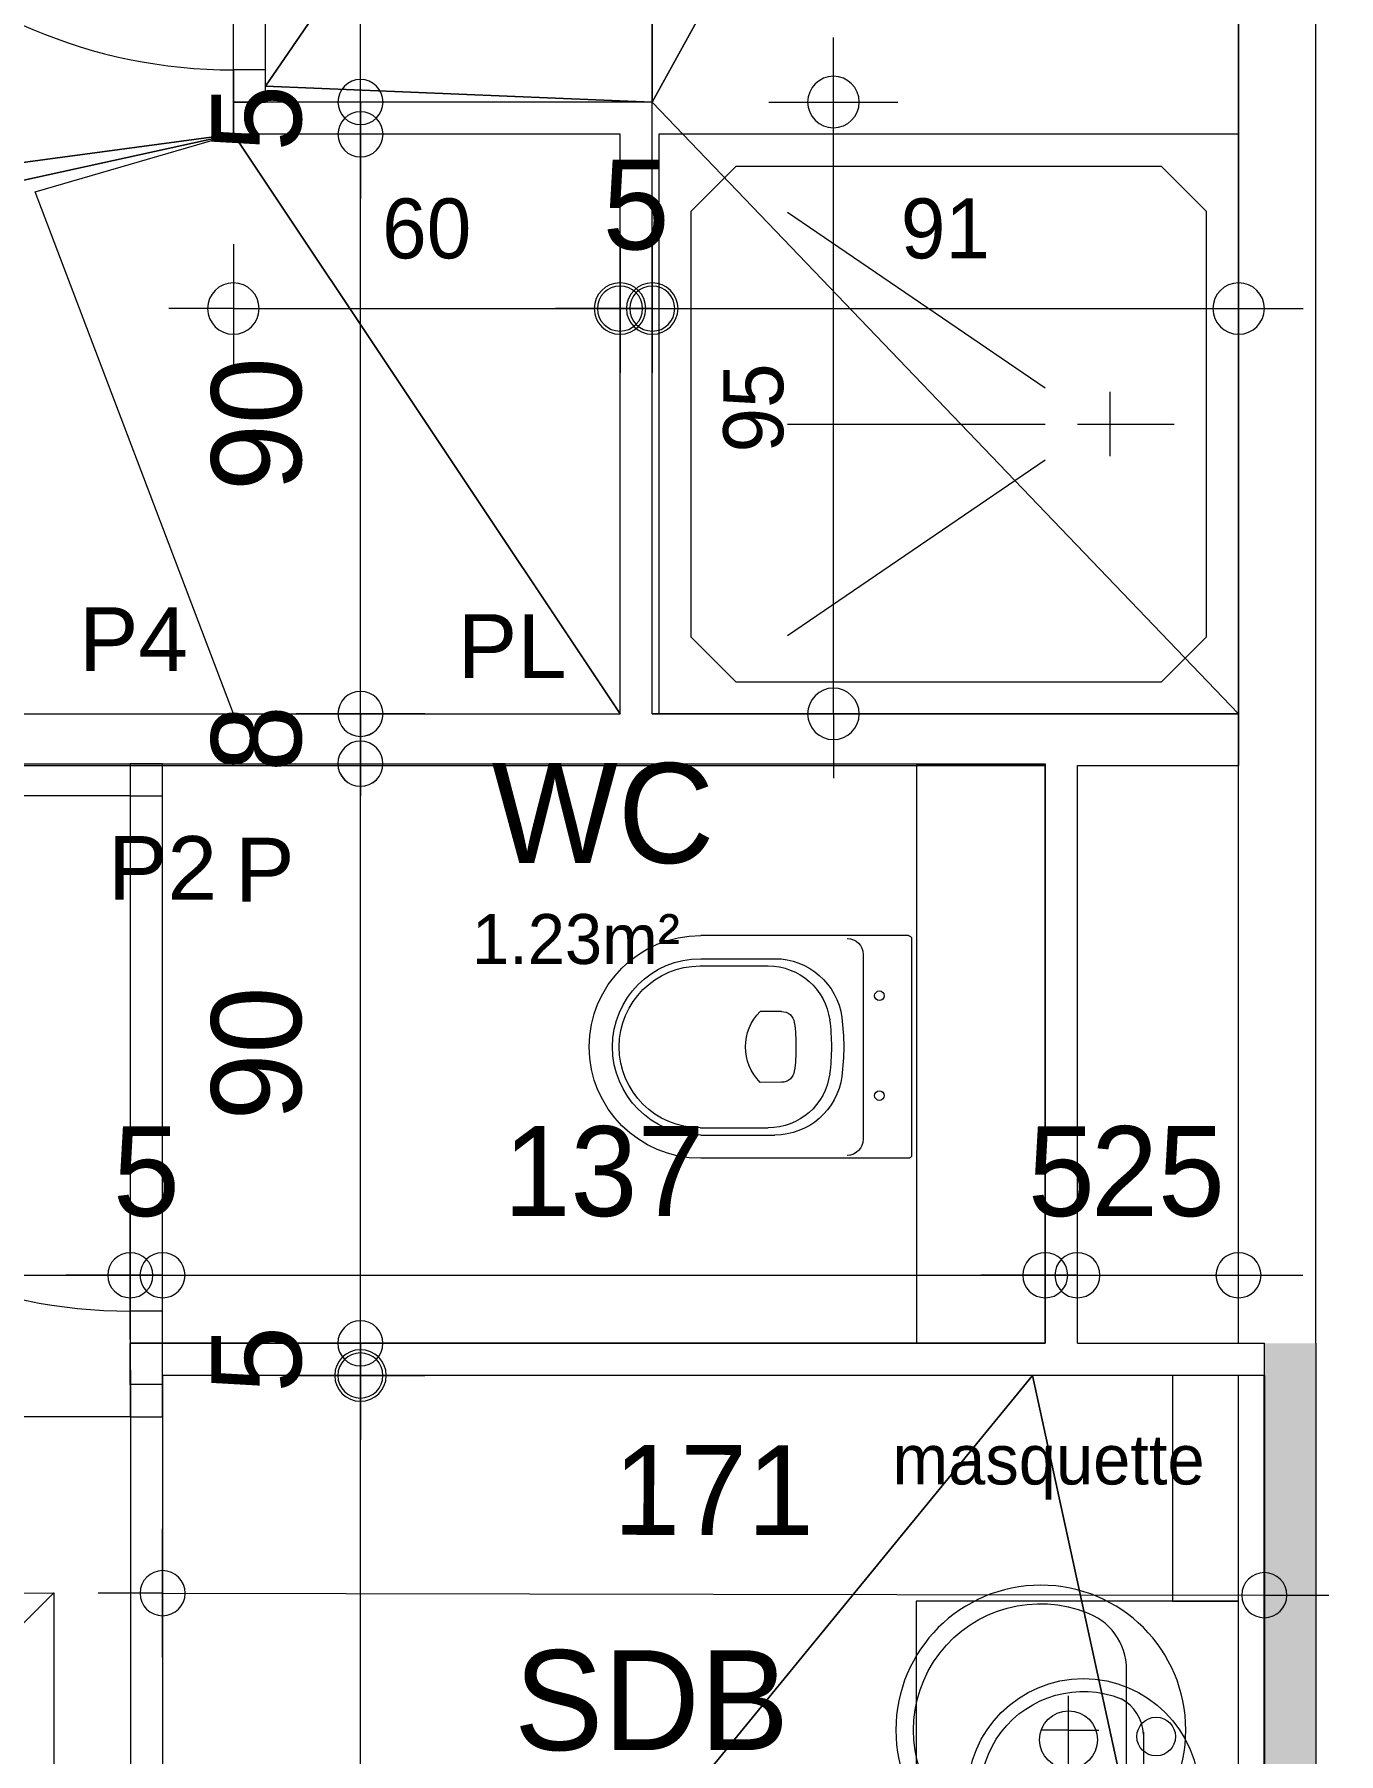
# Model space of a CAD drawing. Header units: metres. Extents: x -30.4 to 29.6, y -50.6 to 0.4.
# Drawn here: x 18.665 to 20.689, y -25.145 to -22.476 of the extents above; entities that cross this region are included whole.
import ezdxf
from ezdxf.enums import TextEntityAlignment as Align
from ezdxf.lldxf.tags import DXFTag

# ---------------------------------------------------------------- set-up
doc = ezdxf.new("R2010")
doc.units = ezdxf.units.M
doc.header["$MEASUREMENT"] = 0
for name, color, linetype in [('Calque commun', 7, 'Continuous'), ('Calque2', 7, 'Continuous'), ('Calque90', 7, 'Continuous'), ('Textes', 7, 'Continuous')]:
    doc.layers.add(name, color=color, linetype=linetype)
doc.styles.add('Arial4', font='arial.ttf', dxfattribs={"height": 0.098961})
doc.styles.add('Century Gothic', font='GOTHIC.TTF', dxfattribs={"height": 0.139636})
doc.styles.add('Century Gothic15', font='GOTHIC.TTF', dxfattribs={"height": 0.155151})
doc.styles.add('Century Gothic16', font='GOTHIC.TTF', dxfattribs={"height": 0.09309})
doc.styles.add('Century Gothic7', font='GOTHIC.TTF', dxfattribs={"height": 0.077575})
tags = doc.linetypes.add('HIDDEN2', pattern=[0.1875, 0.125, -0.0625]).pattern_tags.tags
tags[6:7] = [DXFTag(74, 4), DXFTag(75, 0), DXFTag(340, '0'), DXFTag(46, 1.0), DXFTag(50, 0.0), DXFTag(44, 0.0), DXFTag(45, 0.0)]
tags[4:5] = [DXFTag(74, 4), DXFTag(75, 0), DXFTag(340, '0'), DXFTag(46, 1.0), DXFTag(50, 0.0), DXFTag(44, 0.0), DXFTag(45, 0.0)]

# ---------------------------------------------------------------- blocks, each defined once
blk = doc.blocks.new('Block35143')
at = {"layer": 'Calque commun', "color": 7, "linetype": 'Continuous', "lineweight": 9}
for p, q in [((20.534, -24.5081), (20.534, -22.1106)), ((20.654, -24.5081), (20.654, -22.1106))]:
    blk.add_line(p, q, dxfattribs=at)
blk = doc.blocks.new('@PRES_1_$$_1-40')
at = {"layer": 'Calque commun', "color": 5, "linetype": 'Continuous', "lineweight": 9}
blk.add_line((0.05, 0.05), (0.05, 0.85), dxfattribs=at)
at = {"layer": 'Calque commun', "color": 5, "linetype": 'Continuous', "lineweight": 9, "extrusion": (0, 0, -1)}
blk.add_arc((-0.05, 0.05), 0.8, 90, 180, dxfattribs=at)
at = {"layer": 'Calque commun', "color": 5, "linetype": 'Continuous', "lineweight": 9}
mesh = blk.add_polyface(dxfattribs=at)
corners = [(0, 0), (0, 0.05), (0.05, 0.05), (0.05, 0)]
mesh.append_faces([[corners[k] for k in face] for face in [(0, 1, 2, 3)]], dxfattribs={"color": 5})
mesh = blk.add_polyface(dxfattribs=at)
corners = [(0.85, 0), (0.85, 0.05), (0.9, 0.05), (0.9, 0)]
mesh.append_faces([[corners[k] for k in face] for face in [(0, 1, 2, 3)]], dxfattribs={"color": 5})
blk = doc.blocks.new('@PRES_1_$$_1-41')
at = {"layer": 'Calque commun', "color": 0, "linetype": 'ByBlock', "lineweight": -2}
blk.add_line((0, 0), (0, 0.05), dxfattribs=at)
blk = doc.blocks.new('@PRES_1_$$_1-42')
at = {"layer": 'Calque commun', "color": 0, "linetype": 'ByBlock', "lineweight": -2}
blk.add_line((0, 0), (0, 0.05), dxfattribs=at)
blk = doc.blocks.new('INTER_2D_COMB14')
at = {"layer": 'Calque commun', "color": 0, "linetype": 'ByBlock', "lineweight": -2}
blk.add_blockref('@PRES_1_$$_1-40', (0, 0), dxfattribs=at)
at = {"layer": 'Calque commun', "color": 15, "linetype": 'Continuous', "lineweight": 18}
blk.add_blockref('@PRES_1_$$_1-41', (0, 0), dxfattribs=at)
at = {"layer": 'Calque commun', "color": 15, "linetype": 'Continuous', "lineweight": 18, "extrusion": (0, 0, -1), "xscale": -1, "yscale": -1, "zscale": -1, "rotation": -180}
blk.add_blockref('@PRES_1_$$_1-42', (-0.9, 0), dxfattribs=at)
blk = doc.blocks.new('PLACED_COMB14')
at = {"layer": 'Calque commun', "color": 0, "linetype": 'ByBlock', "lineweight": -2}
blk.add_blockref('INTER_2D_COMB14', (0, 0), dxfattribs=at)
blk = doc.blocks.new('xmodule1pdniv1-25')
at = {"layer": 'Calque commun', "color": 5, "linetype": 'Continuous', "lineweight": 9}
blk.add_arc((0, 0), 0.5, 0, 359.9994, dxfattribs=at)
blk = doc.blocks.new('xmodule1pdniv1-26')
at = {"layer": 'Calque commun', "color": 5, "linetype": 'Continuous', "lineweight": 9}
blk.add_arc((0, 0), 0.5, 0, 359.9994, dxfattribs=at)
blk = doc.blocks.new('DimLine53702')
at = {"layer": 'Calque commun', "color": 5, "linetype": 'Continuous', "lineweight": 9}
for p, q in [((33.0436, -19.563), (33.0436, -19.363)), ((35.2637, -19.563), (35.2637, -19.363)), ((33.0436, -19.463), (32.9436, -19.463)), ((33.0436, -19.463), (35.2637, -19.463)), ((35.2637, -19.463), (35.3637, -19.463))]:
    blk.add_line(p, q, dxfattribs=at)
at = {"layer": 'Calque commun', "color": 5, "linetype": 'Continuous', "lineweight": 9, "xscale": 0.07000000029802322, "yscale": 0.07000000029802322, "zscale": 0.07000000029802322}
for name, p in [('xmodule1pdniv1-25', (33.0436, -19.463)), ('xmodule1pdniv1-26', (35.2637, -19.463))]:
    blk.add_blockref(name, p, dxfattribs=at)
at = {"layer": 'Calque commun', "color": 5, "linetype": 'Continuous', "lineweight": 9, "style": 'Century Gothic'}
blk.add_text('222', height=0.13964, dxfattribs=at).set_placement((34.1537, -19.413), align=Align.BOTTOM_CENTER)
blk = doc.blocks.new('xmodule1pdniv1-27')
at = {"layer": 'Calque commun', "color": 5, "linetype": 'Continuous', "lineweight": 9}
blk.add_arc((0, 0), 0.5, 0, 359.9994, dxfattribs=at)
blk = doc.blocks.new('xmodule1pdniv1-28')
at = {"layer": 'Calque commun', "color": 5, "linetype": 'Continuous', "lineweight": 9}
blk.add_arc((0, 0), 0.5, 0, 359.9994, dxfattribs=at)
blk = doc.blocks.new('DimLine53710')
at = {"layer": 'Calque commun', "color": 5, "linetype": 'Continuous', "lineweight": 9}
for p, q in [((35.2637, -19.563), (35.2637, -19.363)), ((35.3137, -19.563), (35.3137, -19.363)), ((35.2637, -19.463), (35.1637, -19.463)), ((35.2637, -19.463), (35.3137, -19.463)), ((35.3137, -19.463), (35.4137, -19.463))]:
    blk.add_line(p, q, dxfattribs=at)
at = {"layer": 'Calque commun', "color": 5, "linetype": 'Continuous', "lineweight": 9, "xscale": 0.07000000029802322, "yscale": 0.07000000029802322, "zscale": 0.07000000029802322}
for name, p in [('xmodule1pdniv1-27', (35.2637, -19.463)), ('xmodule1pdniv1-28', (35.3137, -19.463))]:
    blk.add_blockref(name, p, dxfattribs=at)
at = {"layer": 'Calque commun', "color": 5, "linetype": 'Continuous', "lineweight": 9, "style": 'Century Gothic'}
blk.add_text('5', height=0.1396, dxfattribs=at).set_placement((35.2887, -19.413), align=Align.BOTTOM_CENTER)
blk = doc.blocks.new('xmodule1pdniv1-29')
at = {"layer": 'Calque commun', "color": 5, "linetype": 'Continuous', "lineweight": 9}
blk.add_arc((0, 0), 0.5, 0, 359.9994, dxfattribs=at)
blk = doc.blocks.new('xmodule1pdniv1-30')
at = {"layer": 'Calque commun', "color": 5, "linetype": 'Continuous', "lineweight": 9}
blk.add_arc((0, 0), 0.5, 0, 359.9994, dxfattribs=at)
blk = doc.blocks.new('DimLine53718')
at = {"layer": 'Calque commun', "color": 5, "linetype": 'Continuous', "lineweight": 9}
for p, q in [((35.3137, -19.563), (35.3137, -19.363)), ((36.6836, -19.563), (36.6836, -19.363)), ((35.3137, -19.463), (35.2137, -19.463)), ((35.3137, -19.463), (36.6836, -19.463)), ((36.6836, -19.463), (36.7836, -19.463))]:
    blk.add_line(p, q, dxfattribs=at)
at = {"layer": 'Calque commun', "color": 5, "linetype": 'Continuous', "lineweight": 9, "xscale": 0.07000000029802322, "yscale": 0.07000000029802322, "zscale": 0.07000000029802322}
for name, p in [('xmodule1pdniv1-29', (35.3137, -19.463)), ('xmodule1pdniv1-30', (36.6836, -19.463))]:
    blk.add_blockref(name, p, dxfattribs=at)
at = {"layer": 'Calque commun', "color": 5, "linetype": 'Continuous', "lineweight": 9, "style": 'Century Gothic'}
blk.add_text('137', height=0.13964, dxfattribs=at).set_placement((35.9987, -19.413), align=Align.BOTTOM_CENTER)
blk = doc.blocks.new('xmodule1pdniv1-31')
at = {"layer": 'Calque commun', "color": 5, "linetype": 'Continuous', "lineweight": 9}
blk.add_arc((0, 0), 0.5, 0, 359.9994, dxfattribs=at)
blk = doc.blocks.new('xmodule1pdniv1-32')
at = {"layer": 'Calque commun', "color": 5, "linetype": 'Continuous', "lineweight": 9}
blk.add_arc((0, 0), 0.5, 0, 359.9994, dxfattribs=at)
blk = doc.blocks.new('DimLine53726')
at = {"layer": 'Calque commun', "color": 5, "linetype": 'Continuous', "lineweight": 9}
for p, q in [((36.6836, -19.563), (36.6836, -19.363)), ((36.7336, -19.563), (36.7336, -19.363)), ((36.6836, -19.463), (36.5836, -19.463)), ((36.6836, -19.463), (36.7336, -19.463)), ((36.7336, -19.463), (36.8336, -19.463))]:
    blk.add_line(p, q, dxfattribs=at)
at = {"layer": 'Calque commun', "color": 5, "linetype": 'Continuous', "lineweight": 9, "xscale": 0.07000000029802322, "yscale": 0.07000000029802322, "zscale": 0.07000000029802322}
for name, p in [('xmodule1pdniv1-31', (36.6836, -19.463)), ('xmodule1pdniv1-32', (36.7336, -19.463))]:
    blk.add_blockref(name, p, dxfattribs=at)
at = {"layer": 'Calque commun', "color": 5, "linetype": 'Continuous', "lineweight": 9, "style": 'Century Gothic'}
blk.add_text('5', height=0.1396, dxfattribs=at).set_placement((36.7086, -19.413), align=Align.BOTTOM_CENTER)
blk = doc.blocks.new('xmodule1pdniv1-33')
at = {"layer": 'Calque commun', "color": 5, "linetype": 'Continuous', "lineweight": 9}
blk.add_arc((0, 0), 0.5, 0, 359.9994, dxfattribs=at)
blk = doc.blocks.new('xmodule1pdniv1-34')
at = {"layer": 'Calque commun', "color": 5, "linetype": 'Continuous', "lineweight": 9}
blk.add_arc((0, 0), 0.5, 0, 359.9994, dxfattribs=at)
blk = doc.blocks.new('DimLine53734')
at = {"layer": 'Calque commun', "color": 5, "linetype": 'Continuous', "lineweight": 9}
for p, q in [((36.7336, -19.563), (36.7336, -19.363)), ((36.9836, -19.563), (36.9836, -19.363)), ((36.7336, -19.463), (36.6336, -19.463)), ((36.7336, -19.463), (36.9836, -19.463)), ((36.9836, -19.463), (37.0836, -19.463))]:
    blk.add_line(p, q, dxfattribs=at)
at = {"layer": 'Calque commun', "color": 5, "linetype": 'Continuous', "lineweight": 9, "xscale": 0.07000000029802322, "yscale": 0.07000000029802322, "zscale": 0.07000000029802322}
for name, p in [('xmodule1pdniv1-33', (36.7336, -19.463)), ('xmodule1pdniv1-34', (36.9836, -19.463))]:
    blk.add_blockref(name, p, dxfattribs=at)
at = {"layer": 'Calque commun', "color": 5, "linetype": 'Continuous', "lineweight": 9, "style": 'Century Gothic'}
blk.add_text('25', height=0.13964, dxfattribs=at).set_placement((36.8586, -19.413), align=Align.BOTTOM_CENTER)
blk = doc.blocks.new('xmodule1pdniv1-49')
at = {"layer": 'Calque commun', "color": 5, "linetype": 'Continuous', "lineweight": 9}
blk.add_arc((0, 0), 0.5, 0, 359.9994, dxfattribs=at)
blk = doc.blocks.new('xmodule1pdniv1-50')
at = {"layer": 'Calque commun', "color": 5, "linetype": 'Continuous', "lineweight": 9}
blk.add_arc((0, 0), 0.5, 0, 359.9994, dxfattribs=at)
blk = doc.blocks.new('DimLine53814')
at = {"layer": 'Calque commun', "color": 5, "linetype": 'Continuous', "lineweight": 9}
for p, q in [((35.6208, -19.5687), (35.6208, -19.4687)), ((35.5208, -19.5687), (35.7208, -19.5687)), ((35.6208, -19.6187), (35.6208, -19.5687)), ((35.5208, -19.6187), (35.7208, -19.6187)), ((35.6208, -19.6187), (35.6208, -19.7187))]:
    blk.add_line(p, q, dxfattribs=at)
at = {"layer": 'Calque commun', "color": 5, "linetype": 'Continuous', "lineweight": 9, "xscale": 0.07000000029802322, "yscale": 0.07000000029802322, "zscale": 0.07000000029802322, "rotation": 90}
for name, p in [('xmodule1pdniv1-50', (35.6208, -19.5687)), ('xmodule1pdniv1-49', (35.6208, -19.6187))]:
    blk.add_blockref(name, p, dxfattribs=at)
at = {"layer": 'Calque commun', "color": 5, "linetype": 'Continuous', "lineweight": 9, "style": 'Century Gothic'}
blk.add_text('5', height=0.1396, rotation=90, dxfattribs=at).set_placement((35.5708, -19.5937), align=Align.BOTTOM_CENTER)
blk = doc.blocks.new('xmodule1pdniv1-51')
at = {"layer": 'Calque commun', "color": 5, "linetype": 'Continuous', "lineweight": 9}
blk.add_arc((0, 0), 0.5, 0, 359.9994, dxfattribs=at)
blk = doc.blocks.new('xmodule1pdniv1-52')
at = {"layer": 'Calque commun', "color": 5, "linetype": 'Continuous', "lineweight": 9}
blk.add_arc((0, 0), 0.5, 0, 359.9994, dxfattribs=at)
blk = doc.blocks.new('DimLine53822')
at = {"layer": 'Calque commun', "color": 5, "linetype": 'Continuous', "lineweight": 9}
for p, q in [((35.6208, -18.6687), (35.6208, -18.5687)), ((35.5208, -18.6687), (35.7208, -18.6687)), ((35.6208, -19.5687), (35.6208, -18.6687)), ((35.5208, -19.5687), (35.7208, -19.5687)), ((35.6208, -19.5687), (35.6208, -19.6687))]:
    blk.add_line(p, q, dxfattribs=at)
at = {"layer": 'Calque commun', "color": 5, "linetype": 'Continuous', "lineweight": 9, "xscale": 0.07000000029802322, "yscale": 0.07000000029802322, "zscale": 0.07000000029802322, "rotation": 90}
for name, p in [('xmodule1pdniv1-52', (35.6208, -18.6687)), ('xmodule1pdniv1-51', (35.6208, -19.5687))]:
    blk.add_blockref(name, p, dxfattribs=at)
at = {"layer": 'Calque commun', "color": 5, "linetype": 'Continuous', "lineweight": 9, "style": 'Century Gothic'}
blk.add_text('90', height=0.13964, rotation=90, dxfattribs=at).set_placement((35.5708, -19.1187), align=Align.BOTTOM_CENTER)
blk = doc.blocks.new('xmodule1pdniv1-53')
at = {"layer": 'Calque commun', "color": 5, "linetype": 'Continuous', "lineweight": 9}
blk.add_arc((0, 0), 0.5, 0, 359.9994, dxfattribs=at)
blk = doc.blocks.new('xmodule1pdniv1-54')
at = {"layer": 'Calque commun', "color": 5, "linetype": 'Continuous', "lineweight": 9}
blk.add_arc((0, 0), 0.5, 0, 359.9994, dxfattribs=at)
blk = doc.blocks.new('DimLine53830')
at = {"layer": 'Calque commun', "color": 5, "linetype": 'Continuous', "lineweight": 9}
for p, q in [((35.6209, -18.5913), (35.621, -18.4913)), ((35.7209, -18.5914), (35.5209, -18.5911)), ((35.6208, -18.6687), (35.6209, -18.5913)), ((35.5208, -18.6685), (35.7208, -18.6688)), ((35.6208, -18.6687), (35.6206, -18.7687))]:
    blk.add_line(p, q, dxfattribs=at)
at = {"layer": 'Calque commun', "color": 5, "linetype": 'Continuous', "lineweight": 9, "xscale": 0.06999999484552753, "yscale": 0.06999999484552753, "zscale": 0.07000000029802322, "rotation": 89.9152908298062}
for name, p in [('xmodule1pdniv1-54', (35.6209, -18.5913)), ('xmodule1pdniv1-53', (35.6208, -18.6687))]:
    blk.add_blockref(name, p, dxfattribs=at)
at = {"layer": 'Calque commun', "color": 5, "linetype": 'Continuous', "lineweight": 9, "style": 'Century Gothic'}
blk.add_text('8', height=0.1396, rotation=89.9153, dxfattribs=at).set_placement((35.5708, -18.6299), align=Align.BOTTOM_CENTER)
blk = doc.blocks.new('xmodule1pdniv1-55')
at = {"layer": 'Calque commun', "color": 5, "linetype": 'Continuous', "lineweight": 9}
blk.add_arc((0, 0), 0.5, 0, 359.9994, dxfattribs=at)
blk = doc.blocks.new('xmodule1pdniv1-56')
at = {"layer": 'Calque commun', "color": 5, "linetype": 'Continuous', "lineweight": 9}
blk.add_arc((0, 0), 0.5, 0, 359.9994, dxfattribs=at)
blk = doc.blocks.new('DimLine53838')
at = {"layer": 'Calque commun', "color": 5, "linetype": 'Continuous', "lineweight": 9}
for p, q in [((35.6209, -17.6913), (35.6209, -17.5913)), ((35.7209, -17.6913), (35.5209, -17.6913)), ((35.6209, -18.5913), (35.6209, -17.6913)), ((35.7209, -18.5913), (35.5209, -18.5913)), ((35.6209, -18.5913), (35.6209, -18.6913))]:
    blk.add_line(p, q, dxfattribs=at)
at = {"layer": 'Calque commun', "color": 5, "linetype": 'Continuous', "lineweight": 9, "xscale": 0.07000000029802322, "yscale": 0.07000000029802322, "zscale": 0.07000000029802322, "rotation": 90}
for name, p in [('xmodule1pdniv1-56', (35.6209, -17.6913)), ('xmodule1pdniv1-55', (35.6209, -18.5913))]:
    blk.add_blockref(name, p, dxfattribs=at)
at = {"layer": 'Calque commun', "color": 5, "linetype": 'Continuous', "lineweight": 9, "style": 'Century Gothic'}
blk.add_text('90', height=0.13964, rotation=90, dxfattribs=at).set_placement((35.5709, -18.1413), align=Align.BOTTOM_CENTER)
blk = doc.blocks.new('xmodule1pdniv1-57')
at = {"layer": 'Calque commun', "color": 5, "linetype": 'Continuous', "lineweight": 9}
blk.add_arc((0, 0), 0.5, 0, 359.9994, dxfattribs=at)
blk = doc.blocks.new('xmodule1pdniv1-58')
at = {"layer": 'Calque commun', "color": 5, "linetype": 'Continuous', "lineweight": 9}
blk.add_arc((0, 0), 0.5, 0, 359.9994, dxfattribs=at)
blk = doc.blocks.new('DimLine53846')
at = {"layer": 'Calque commun', "color": 5, "linetype": 'Continuous', "lineweight": 9}
for p, q in [((35.6209, -17.6412), (35.6209, -17.5412)), ((35.7209, -17.6412), (35.5209, -17.6412)), ((35.6209, -17.6913), (35.6209, -17.6412)), ((35.7209, -17.6913), (35.5209, -17.6913)), ((35.6209, -17.6913), (35.6209, -17.7913))]:
    blk.add_line(p, q, dxfattribs=at)
at = {"layer": 'Calque commun', "color": 5, "linetype": 'Continuous', "lineweight": 9, "xscale": 0.07000000029802322, "yscale": 0.07000000029802322, "zscale": 0.07000000029802322, "rotation": 90}
for name, p in [('xmodule1pdniv1-58', (35.6209, -17.6412)), ('xmodule1pdniv1-57', (35.6209, -17.6913))]:
    blk.add_blockref(name, p, dxfattribs=at)
at = {"layer": 'Calque commun', "color": 5, "linetype": 'Continuous', "lineweight": 9, "style": 'Century Gothic'}
blk.add_text('5', height=0.1396, rotation=90, dxfattribs=at).set_placement((35.5709, -17.6663), align=Align.BOTTOM_CENTER)
blk = doc.blocks.new('xmodule1pdniv1-59')
at = {"layer": 'Calque commun', "color": 5, "linetype": 'Continuous', "lineweight": 9}
blk.add_arc((0, 0), 0.5, 0, 359.9994, dxfattribs=at)
blk = doc.blocks.new('xmodule1pdniv1-60')
at = {"layer": 'Calque commun', "color": 5, "linetype": 'Continuous', "lineweight": 9}
blk.add_arc((0, 0), 0.5, 0, 359.9994, dxfattribs=at)
blk = doc.blocks.new('DimLine53854')
at = {"layer": 'Calque commun', "color": 5, "linetype": 'Continuous', "lineweight": 9}
for p, q in [((35.6209, -16.7413), (35.6209, -16.6413)), ((35.7209, -16.7413), (35.5209, -16.7413)), ((35.6209, -17.6412), (35.6209, -16.7413)), ((35.7209, -17.6412), (35.5209, -17.6412)), ((35.6209, -17.6412), (35.6209, -17.7412))]:
    blk.add_line(p, q, dxfattribs=at)
at = {"layer": 'Calque commun', "color": 5, "linetype": 'Continuous', "lineweight": 9, "xscale": 0.07000000029802322, "yscale": 0.07000000029802322, "zscale": 0.07000000029802322, "rotation": 90}
for name, p in [('xmodule1pdniv1-60', (35.6209, -16.7413)), ('xmodule1pdniv1-59', (35.6209, -17.6412))]:
    blk.add_blockref(name, p, dxfattribs=at)
at = {"layer": 'Calque commun', "color": 5, "linetype": 'Continuous', "lineweight": 9, "style": 'Century Gothic'}
blk.add_text('90', height=0.13964, rotation=90, dxfattribs=at).set_placement((35.5709, -17.1913), align=Align.BOTTOM_CENTER)
blk = doc.blocks.new('douche90')
at = {"layer": 'Calque90', "color": 6, "linetype": 'Continuous', "lineweight": 9}
for p, q in [((0, 0, -10), (0, 0.9, -10)), ((0, 0.9, -10), (0.9, 0.9, -10)), ((0.9, 0.9, -10), (0.9, 0, -10)), ((0.05, 0.7803, -10), (0.1197, 0.85, -10)), ((0.1197, 0.85, -10), (0.7803, 0.85, -10)), ((0.7803, 0.85, -10), (0.85, 0.7803, -10)), ((0.05, 0.1197, -10), (0.05, 0.7803, -10)), ((0.3, 0.5058, -10), (0.7, 0.7788, -10)), ((0.85, 0.7803, -10), (0.85, 0.1197, -10)), ((0.2, 0.5, -10), (0.2, 0.4, -10)), ((0.25, 0.45, -10), (0.1, 0.45, -10)), ((0.7, 0.45, -10), (0.3, 0.45, -10)), ((0.3, 0.3942, -10), (0.7, 0.1212, -10)), ((0.1197, 0.05, -10), (0.05, 0.1197, -10)), ((0.85, 0.1197, -10), (0.7803, 0.05, -10)), ((0.7803, 0.05, -10), (0.1197, 0.05, -10)), ((0.9, 0, -10), (0, 0, -10))]:
    blk.add_line(p, q, dxfattribs=at)
blk = doc.blocks.new('xmodule1pdniv1-87')
at = {"layer": 'Calque commun', "color": 5, "linetype": 'Continuous', "lineweight": 9}
blk.add_arc((0, 0), 0.5, 0, 359.9994, dxfattribs=at)
blk = doc.blocks.new('xmodule1pdniv1-88')
at = {"layer": 'Calque commun', "color": 5, "linetype": 'Continuous', "lineweight": 9}
blk.add_arc((0, 0), 0.5, 0, 359.9994, dxfattribs=at)
blk = doc.blocks.new('DimLine60047')
at = {"layer": 'Calque commun', "color": 5, "linetype": 'Continuous', "lineweight": 9}
for p, q in [((35.4237, -17.8619), (35.4237, -18.0619)), ((36.0237, -17.8619), (36.0237, -18.0619)), ((35.4237, -17.9619), (35.3237, -17.9619)), ((35.4237, -17.9619), (36.0237, -17.9619)), ((36.0237, -17.9619), (36.1237, -17.9619))]:
    blk.add_line(p, q, dxfattribs=at)
at = {"layer": 'Calque commun', "color": 5, "linetype": 'Continuous', "lineweight": 9, "xscale": 0.07999999821186066, "yscale": 0.07999999821186066, "zscale": 0.07999999821186066}
for name, p in [('xmodule1pdniv1-87', (35.4237, -17.9619)), ('xmodule1pdniv1-88', (36.0237, -17.9619))]:
    blk.add_blockref(name, p, dxfattribs=at)
at = {"layer": 'Calque commun', "color": 5, "linetype": 'Continuous', "lineweight": 9, "style": 'Century Gothic16'}
blk.add_text('60', height=0.09309, dxfattribs=at).set_placement((35.7237, -17.9119), align=Align.BOTTOM_CENTER)
blk = doc.blocks.new('xmodule1pdniv1-89')
at = {"layer": 'Calque commun', "color": 5, "linetype": 'Continuous', "lineweight": 9}
blk.add_arc((0, 0), 0.5, 0, 359.9994, dxfattribs=at)
blk = doc.blocks.new('xmodule1pdniv1-90')
at = {"layer": 'Calque commun', "color": 5, "linetype": 'Continuous', "lineweight": 9}
blk.add_arc((0, 0), 0.5, 0, 359.9994, dxfattribs=at)
blk = doc.blocks.new('DimLine60055')
at = {"layer": 'Calque commun', "color": 5, "linetype": 'Continuous', "lineweight": 9}
for p, q in [((36.0237, -17.8619), (36.0237, -18.0619)), ((36.0737, -17.8619), (36.0737, -18.0619)), ((36.0237, -17.9619), (35.9237, -17.9619)), ((36.0237, -17.9619), (36.0737, -17.9619)), ((36.0737, -17.9619), (36.1737, -17.9619))]:
    blk.add_line(p, q, dxfattribs=at)
at = {"layer": 'Calque commun', "color": 5, "linetype": 'Continuous', "lineweight": 9, "xscale": 0.07000000029802322, "yscale": 0.07000000029802322, "zscale": 0.07000000029802322}
for name, p in [('xmodule1pdniv1-89', (36.0237, -17.9619)), ('xmodule1pdniv1-90', (36.0737, -17.9619))]:
    blk.add_blockref(name, p, dxfattribs=at)
at = {"layer": 'Calque commun', "color": 5, "linetype": 'Continuous', "lineweight": 9, "style": 'Century Gothic'}
blk.add_text('5', height=0.1396, dxfattribs=at).set_placement((36.0487, -17.9119), align=Align.BOTTOM_CENTER)
blk = doc.blocks.new('xmodule1pdniv1-91')
at = {"layer": 'Calque commun', "color": 5, "linetype": 'Continuous', "lineweight": 9}
blk.add_arc((0, 0), 0.5, 0, 359.9994, dxfattribs=at)
blk = doc.blocks.new('xmodule1pdniv1-92')
at = {"layer": 'Calque commun', "color": 5, "linetype": 'Continuous', "lineweight": 9}
blk.add_arc((0, 0), 0.5, 0, 359.9994, dxfattribs=at)
blk = doc.blocks.new('DimLine60063')
at = {"layer": 'Calque commun', "color": 5, "linetype": 'Continuous', "lineweight": 9}
for p, q in [((36.0737, -17.8619), (36.0737, -18.0619)), ((36.9837, -17.8619), (36.9837, -18.0619)), ((36.0737, -17.9619), (35.9737, -17.9619)), ((36.0737, -17.9619), (36.9837, -17.9619)), ((36.9837, -17.9619), (37.0837, -17.9619))]:
    blk.add_line(p, q, dxfattribs=at)
at = {"layer": 'Calque commun', "color": 5, "linetype": 'Continuous', "lineweight": 9, "xscale": 0.07999999821186066, "yscale": 0.07999999821186066, "zscale": 0.07999999821186066}
for name, p in [('xmodule1pdniv1-91', (36.0737, -17.9619)), ('xmodule1pdniv1-92', (36.9837, -17.9619))]:
    blk.add_blockref(name, p, dxfattribs=at)
at = {"layer": 'Calque commun', "color": 5, "linetype": 'Continuous', "lineweight": 9, "style": 'Century Gothic16'}
blk.add_text('91', height=0.09309, dxfattribs=at).set_placement((36.5287, -17.9119), align=Align.BOTTOM_CENTER)
blk = doc.blocks.new('xmodule1pdniv1-93')
at = {"layer": 'Calque commun', "color": 5, "linetype": 'Continuous', "lineweight": 9}
blk.add_arc((0, 0), 0.5, 0, 359.9994, dxfattribs=at)
blk = doc.blocks.new('xmodule1pdniv1-94')
at = {"layer": 'Calque commun', "color": 5, "linetype": 'Continuous', "lineweight": 9}
blk.add_arc((0, 0), 0.5, 0, 359.9994, dxfattribs=at)
blk = doc.blocks.new('DimLine60071')
at = {"layer": 'Calque commun', "color": 5, "linetype": 'Continuous', "lineweight": 9}
for p, q in [((36.3549, -17.6412), (36.3549, -17.5412)), ((36.2549, -17.6412), (36.4549, -17.6412)), ((36.3549, -18.5913), (36.3549, -17.6412)), ((36.2549, -18.5913), (36.4549, -18.5913)), ((36.3549, -18.5913), (36.3549, -18.6913))]:
    blk.add_line(p, q, dxfattribs=at)
at = {"layer": 'Calque commun', "color": 5, "linetype": 'Continuous', "lineweight": 9, "xscale": 0.07999999821186066, "yscale": 0.07999999821186066, "zscale": 0.07999999821186066, "rotation": 90}
for name, p in [('xmodule1pdniv1-94', (36.3549, -17.6412)), ('xmodule1pdniv1-93', (36.3549, -18.5913))]:
    blk.add_blockref(name, p, dxfattribs=at)
at = {"layer": 'Calque commun', "color": 5, "linetype": 'Continuous', "lineweight": 9, "style": 'Century Gothic16'}
blk.add_text('95', height=0.09309, rotation=90, dxfattribs=at).set_placement((36.3049, -18.1162), align=Align.BOTTOM_CENTER)
blk = doc.blocks.new('@PRES_1_$$_1-46')
at = {"layer": 'Calque commun', "color": 5, "linetype": 'Continuous', "lineweight": 9}
blk.add_line((0.05, 0.05), (0.05, 0.85), dxfattribs=at)
at = {"layer": 'Calque commun', "color": 5, "linetype": 'Continuous', "lineweight": 9, "extrusion": (0, 0, -1)}
blk.add_arc((-0.05, 0.05), 0.8, 90, 180, dxfattribs=at)
at = {"layer": 'Calque commun', "color": 5, "linetype": 'Continuous', "lineweight": 9}
mesh = blk.add_polyface(dxfattribs=at)
corners = [(0, 0), (0, 0.05), (0.05, 0.05), (0.05, 0)]
mesh.append_faces([[corners[k] for k in face] for face in [(0, 1, 2, 3)]], dxfattribs={"color": 5})
mesh = blk.add_polyface(dxfattribs=at)
corners = [(0.85, 0), (0.85, 0.05), (0.9, 0.05), (0.9, 0)]
mesh.append_faces([[corners[k] for k in face] for face in [(0, 1, 2, 3)]], dxfattribs={"color": 5})
blk = doc.blocks.new('@PRES_1_$$_1-47')
at = {"layer": 'Calque commun', "color": 0, "linetype": 'Continuous', "lineweight": 9}
blk.add_line((0, 0), (0, 0.05), dxfattribs=at)
blk = doc.blocks.new('@PRES_1_$$_1-48')
at = {"layer": 'Calque commun', "color": 0, "linetype": 'Continuous', "lineweight": 9}
blk.add_line((0, 0), (0, 0.05), dxfattribs=at)
blk = doc.blocks.new('INTER_2D_COMB16')
at = {"layer": 'Calque commun', "color": 0, "linetype": 'ByBlock', "lineweight": -2}
blk.add_blockref('@PRES_1_$$_1-46', (0, 0), dxfattribs=at)
at = {"layer": 'Calque commun', "color": 15, "linetype": 'ByBlock', "lineweight": -2}
blk.add_blockref('@PRES_1_$$_1-47', (0, 0), dxfattribs=at)
at = {"layer": 'Calque commun', "color": 15, "linetype": 'ByBlock', "lineweight": -2, "extrusion": (0, 0, -1), "xscale": -1, "yscale": -1, "zscale": -1, "rotation": -180}
blk.add_blockref('@PRES_1_$$_1-48', (-0.9, 0), dxfattribs=at)
blk = doc.blocks.new('PLACED_COMB16')
at = {"layer": 'Calque commun', "color": 0, "linetype": 'ByBlock', "lineweight": -2}
blk.add_blockref('INTER_2D_COMB16', (0, 0), dxfattribs=at)
blk = doc.blocks.new('xmodule1pdniv1-111')
at = {"layer": 'Calque commun', "color": 5, "linetype": 'Continuous', "lineweight": 9}
blk.add_arc((0, 0), 0.5, 0, 359.9994, dxfattribs=at)
blk = doc.blocks.new('xmodule1pdniv1-112')
at = {"layer": 'Calque commun', "color": 5, "linetype": 'Continuous', "lineweight": 9}
blk.add_arc((0, 0), 0.5, 0, 359.9994, dxfattribs=at)
blk = doc.blocks.new('DimLine60445')
at = {"layer": 'Calque commun', "color": 5, "linetype": 'Continuous', "lineweight": 9}
for p, q in [((35.6209, -19.6187), (35.6209, -19.5187)), ((35.5209, -19.6187), (35.7209, -19.6187)), ((35.6209, -21.2687), (35.6209, -19.6187)), ((35.5209, -21.2687), (35.7209, -21.2687)), ((35.6209, -21.2687), (35.6209, -21.3687))]:
    blk.add_line(p, q, dxfattribs=at)
at = {"layer": 'Calque commun', "color": 5, "linetype": 'Continuous', "lineweight": 9, "xscale": 0.07999999821186066, "yscale": 0.07999999821186066, "zscale": 0.07999999821186066, "rotation": 90}
for name, p in [('xmodule1pdniv1-112', (35.6209, -19.6187)), ('xmodule1pdniv1-111', (35.6209, -21.2687))]:
    blk.add_blockref(name, p, dxfattribs=at)
at = {"layer": 'Calque commun', "color": 5, "linetype": 'Continuous', "lineweight": 9, "style": 'Century Gothic16'}
blk.add_text('165', height=0.09309, rotation=90, dxfattribs=at).set_placement((35.5709, -20.4437), align=Align.BOTTOM_CENTER)
blk = doc.blocks.new('xmodule1pdniv1-123')
at = {"layer": 'Calque commun', "color": 5, "linetype": 'Continuous', "lineweight": 9}
blk.add_arc((0, 0), 0.5, 0, 359.9994, dxfattribs=at)
blk = doc.blocks.new('xmodule1pdniv1-124')
at = {"layer": 'Calque commun', "color": 5, "linetype": 'Continuous', "lineweight": 9}
blk.add_arc((0, 0), 0.5, 0, 359.9994, dxfattribs=at)
blk = doc.blocks.new('DimLine61099')
at = {"layer": 'Calque commun', "color": 5, "linetype": 'Continuous', "lineweight": 9}
for p, q in [((35.3138, -20.0567), (35.3138, -19.8567)), ((37.0235, -20.0598), (37.0238, -19.8598)), ((35.3138, -19.9567), (35.2138, -19.9565)), ((35.3138, -19.9567), (37.0236, -19.9598)), ((37.0236, -19.9598), (37.1236, -19.96))]:
    blk.add_line(p, q, dxfattribs=at)
at = {"layer": 'Calque commun', "color": 5, "linetype": 'Continuous', "lineweight": 9, "xscale": 0.06999999824788021, "yscale": 0.06999999824788021, "zscale": 0.07000000029802322, "rotation": -0.1048278734929133}
for name, p in [('xmodule1pdniv1-123', (35.3138, -19.9567)), ('xmodule1pdniv1-124', (37.0236, -19.9598))]:
    blk.add_blockref(name, p, dxfattribs=at)
at = {"layer": 'Calque commun', "color": 5, "linetype": 'Continuous', "lineweight": 9, "style": 'Century Gothic'}
blk.add_text('171', height=0.13964, rotation=359.8952, dxfattribs=at).set_placement((36.1688, -19.9082), align=Align.BOTTOM_CENTER)
blk = doc.blocks.new('xmodule1pdniv1-127')
at = {"layer": 'Calque commun', "color": 15, "linetype": 'Continuous', "lineweight": 18}
for p, q in [((36.0737, -17.6412), (35.4237, -17.6412)), ((35.4237, -17.6412), (35.4237, -17.6913)), ((35.4237, -17.6412), (35.4737, -17.6412)), ((35.4237, -17.6412), (35.4237, -17.6413)), ((35.4737, -17.6412), (35.4737, -17.6413)), ((36.0737, -18.5913), (36.0737, -17.6412)), ((36.0237, -17.6913), (35.4237, -17.6913)), ((36.0237, -18.5913), (36.0237, -17.6913)), ((35.2637, -18.6687), (35.3137, -18.6687)), ((36.6836, -19.5687), (36.6836, -18.6713)), ((36.7336, -19.5687), (36.7336, -18.6713)), ((35.2637, -19.6328), (35.2637, -19.5687)), ((35.3137, -19.6187), (35.3137, -19.5687)), ((35.3137, -19.5687), (36.6836, -19.5687)), ((35.3137, -19.6328), (35.3137, -19.5687)), ((36.7336, -19.5687), (37.0237, -19.5687)), ((37.0237, -19.6187), (37.0237, -19.5687)), ((37.0237, -19.6187), (35.3137, -19.6187))]:
    blk.add_line(p, q, dxfattribs=at)
at = {"layer": 'Calque commun', "color": 7, "linetype": 'Continuous', "lineweight": 9}
for p, q in [((35.1159, -17.7805), (35.4237, -17.6913)), ((35.4237, -18.5913), (35.1159, -17.7805)), ((37.0236, -19.6187), (36.4836, -19.6187))]:
    blk.add_line(p, q, dxfattribs=at)
at = {"layer": 'Calque commun', "color": 7, "linetype": 'Continuous', "lineweight": 18}
for p, q in [((34.8765, -18.5913), (36.0237, -18.5913)), ((36.0737, -18.5913), (36.9837, -18.5913)), ((36.9837, -18.5913), (36.9837, -18.6713)), ((34.8765, -18.6713), (36.6836, -18.6713)), ((36.7336, -18.6713), (36.9837, -18.6713))]:
    blk.add_line(p, q, dxfattribs=at)
at = {"layer": 'Calque commun', "color": 16, "linetype": 'HIDDEN2', "lineweight": 9, "flags": 128}
blk.add_lwpolyline([(34.6451, -20.4565), (34.6451, -19.9565), (35.1451, -19.9564), (35.1451, -20.4564), (34.6451, -19.9565), (35.1451, -20.4564), (34.6451, -20.4565), (35.1451, -19.9564)], dxfattribs=at)
at = {"layer": 'Calque commun', "color": 91, "linetype": 'Continuous', "lineweight": 9}
blk.add_trace([(37.1037, -24.3512), (37.0237, -24.3512), (37.1037, -19.5687), (37.0237, -19.5687)], dxfattribs=at)
at = {"layer": 'Calque commun', "color": 5, "linetype": 'Continuous', "lineweight": 9}
for name in ['DimLine53854', 'DimLine53846', 'DimLine60071', 'DimLine53838', 'DimLine60055', 'DimLine60047', 'DimLine60063', 'DimLine53830', 'DimLine53822', 'DimLine53702', 'DimLine53710', 'DimLine53718', 'DimLine53726', 'DimLine53734', 'DimLine53814', 'DimLine60445', 'DimLine61099']:
    blk.add_blockref(name, (0, 0), dxfattribs=at)
at = {"layer": 'Calque commun', "color": 0, "linetype": 'ByBlock', "lineweight": -2, "extrusion": (0, 0, -1), "rotation": -90}
blk.add_blockref('PLACED_COMB14', (-35.4737, -16.7413), dxfattribs=at)
at = {"layer": 'Calque commun', "color": 0, "linetype": 'ByBlock', "lineweight": -2, "extrusion": (0, 0, -1), "xscale": -1, "yscale": -1, "zscale": -1}
for name, p, rotation in [('douche90', (-36.9837, -18.5913), -180), ('PLACED_COMB16', (-35.3137, -18.6687), 90.00000000000001), ('PLACED_COMB16', (-35.3137, -19.6328), 90.00000000000001)]:
    blk.add_blockref(name, p, dxfattribs=dict(at, rotation=rotation))
at = {"layer": 'Textes', "color": 5, "linetype": 'ByBlock', "lineweight": -2, "style": 'Arial4'}
for s, p in [('P4', (35.1841, -18.5544)), ('PL', (35.772, -18.5651)), ('P2', (35.2292, -18.9097))]:
    blk.add_text(s, height=0.09896, dxfattribs=at).set_placement(p, align=Align.BOTTOM_LEFT)
at = {"layer": 'Textes', "color": 5, "linetype": 'ByBlock', "lineweight": -2, "style": 'Century Gothic15'}
for s, p in [('WC', (36.1701, -18.6677)), ('SDB', (36.286, -20.0452))]:
    blk.add_text(s, height=0.15515, dxfattribs=at).set_placement(p, align=Align.TOP_RIGHT)
at = {"layer": 'Textes', "color": 9, "linetype": 'ByBlock', "lineweight": -2, "style": 'Century Gothic7'}
blk.add_text('1.23m²', height=0.07758, dxfattribs=at).set_placement((36.1169, -18.9021), align=Align.TOP_RIGHT)
at = {"layer": 'Calque commun', "color": 9, "linetype": 'Continuous', "lineweight": 9}
mesh = blk.add_polyface(dxfattribs=at)
corners = [(31.0238, -15.9912), (31.0238, -18.2438), (31.3237, -18.2431), (36.0237, -18.5913), (35.4237, -17.6913), (31.3237, -18.5913), (36.0237, -16.6913), (36.0237, -15.9912), (35.4237, -16.6913), (36.0237, -17.6913)]
mesh.append_faces([[corners[k] for k in face] for face in [(3, 4, 5), (0, 8, 7)]], dxfattribs={"vtx0": -1, "vtx1": -1, "color": 9})
mesh.append_faces([[corners[k] for k in face] for face in [(0, 2, 8)]], dxfattribs={"vtx0": -1, "vtx1": -1, "vtx2": -1, "color": 9})
mesh.append_faces([[corners[k] for k in face] for face in [(2, 4, 8)]], dxfattribs={"vtx0": -1, "vtx2": -1, "color": 9})
mesh.append_faces([[corners[k] for k in face] for face in [(6, 7, 8)]], dxfattribs={"vtx1": -1, "color": 9})
mesh.append_faces([[corners[k] for k in face] for face in [(2, 5, 4)]], dxfattribs={"vtx1": -1, "vtx2": -1, "color": 9})
mesh.append_faces([[corners[k] for k in face] for face in [(0, 1, 2), (3, 9, 4)]], dxfattribs={"vtx2": -1, "color": 9})
mesh = blk.add_polyface(dxfattribs=at)
corners = [(36.9837, -15.9912), (36.9837, -18.5913), (36.0737, -17.6412), (35.4737, -16.7413), (36.0737, -16.7413), (35.4737, -17.6163), (36.0737, -18.5913), (36.0737, -15.9912), (35.4737, -17.6412)]
mesh.append_faces([[corners[k] for k in face] for face in [(0, 4, 7), (5, 2, 8)]], dxfattribs={"vtx0": -1, "color": 9})
mesh.append_faces([[corners[k] for k in face] for face in [(5, 4, 2), (0, 2, 4)]], dxfattribs={"vtx0": -1, "vtx1": -1, "vtx2": -1, "color": 9})
mesh.append_faces([[corners[k] for k in face] for face in [(3, 4, 5), (6, 2, 1)]], dxfattribs={"vtx1": -1, "color": 9})
mesh.append_faces([[corners[k] for k in face] for face in [(0, 1, 2)]], dxfattribs={"vtx1": -1, "vtx2": -1, "color": 9})
mesh = blk.add_polyface(dxfattribs=at)
corners = [(33.0437, -20.5512), (33.0436, -18.6687), (35.2637, -18.6687), (35.2638, -20.5512)]
mesh.append_faces([[corners[k] for k in face] for face in [(0, 1, 2, 3)]], dxfattribs={"color": 9})
mesh = blk.add_polyface(dxfattribs=at)
corners = [(35.3137, -18.6687), (36.6836, -18.6687), (36.6836, -19.5687), (35.3137, -19.5687)]
mesh.append_faces([[corners[k] for k in face] for face in [(0, 1, 2, 3)]], dxfattribs={"color": 9})
mesh = blk.add_polyface(dxfattribs=at)
corners = [(37.0236, -19.6187), (37.0236, -21.2687), (37.0237, -19.6187), (37.0237, -21.3142), (36.6636, -19.6187), (35.3139, -21.2687), (37.0236, -21.3142), (35.3137, -19.6187)]
mesh.append_faces([[corners[k] for k in face] for face in [(3, 1, 6)]], dxfattribs={"vtx0": -1, "color": 9})
mesh.append_faces([[corners[k] for k in face] for face in [(0, 1, 2)]], dxfattribs={"vtx0": -1, "vtx1": -1, "color": 9})
mesh.append_faces([[corners[k] for k in face] for face in [(4, 5, 1)]], dxfattribs={"vtx0": -1, "vtx2": -1, "color": 9})
mesh.append_faces([[corners[k] for k in face] for face in [(3, 2, 1), (0, 4, 1)]], dxfattribs={"vtx1": -1, "vtx2": -1, "color": 9})
mesh.append_faces([[corners[k] for k in face] for face in [(4, 7, 5)]], dxfattribs={"vtx2": -1, "color": 9})
blk = doc.blocks.new('wc suspendu')
at = {"layer": 'Calque commun', "color": 15, "linetype": 'Continuous', "lineweight": 9}
for p, q in [((-0.173, -0.0497), (-0.173, -0.0515)), ((-0.173, -0.0497), (-0.173, -0.372)), ((0.168, -0.0447), (-0.168, -0.0447)), ((0.173, -0.0497), (0.173, -0.0515)), ((0.173, -0.0497), (0.173, -0.372)), ((0.1434, -0.1197), (-0.1434, -0.1197)), ((-0.137, -0.372), (-0.137, -0.2571)), ((-0.055, -0.2465), (-0.0551, -0.2797)), ((0.055, -0.2465), (0.0551, -0.2797)), ((0.137, -0.372), (0.137, -0.2571)), ((-0.1257, -0.3727), (-0.1257, -0.2673)), ((0.1257, -0.3727), (0.1257, -0.2673))]:
    blk.add_line(p, q, dxfattribs=at)
for centre, radius, start, end in [((-0.168, -0.0497), 0.005, 90, 180), ((0.168, -0.0497), 0.005, 0, 90), ((-0.0756, -0.0946), 0.0075, 0, 359.9994), ((0.0794, -0.0946), 0.0075, 0, 359.9994), ((-0.1434, -0.1447), 0.025, 90, 180), ((0.1434, -0.1447), 0.025, 0, 90), ((-0.032, -0.2571), 0.105, 97.505, 180), ((0, -0.5), 0.35, 90, 97.505), ((0, -0.5), 0.35, 82.495, 90), ((0.032, -0.2571), 0.105, 0, 82.495), ((-0.0294, -0.2673), 0.0963, 97.505, 180), ((0, -0.4902), 0.3211, 90, 97.505), ((0, -0.4902), 0.3211, 82.495, 90), ((0.0294, -0.2673), 0.0963, 0, 82.495), ((-0.035, -0.2465), 0.02, 97.8621, 180), ((0, -0.5), 0.2759, 90, 97.8622), ((0, -0.5), 0.2759, 82.1379, 90), ((0.035, -0.2465), 0.02, 0, 82.1378), ((0, -0.2241), 0.0783, 225.2695, 314.7305), ((0, -0.372), 0.173, 180, 270), ((0, -0.372), 0.137, 180, 270), ((0, -0.3727), 0.1257, 180, 270), ((0, -0.372), 0.137, 270, 0), ((0, -0.372), 0.173, 270, 0), ((0, -0.3727), 0.1257, 270, 0)]:
    blk.add_arc(centre, radius, start, end, dxfattribs=at)
blk = doc.blocks.new('vasque1')
at = {"layer": 'Calque2', "color": 6, "linetype": 'Continuous', "lineweight": 9}
for p, q in [((-0.094, -0.092), (0.094, -0.092)), ((0, -0.182), (0, -0.135)), ((-0.0533, -0.182), (0.0533, -0.182)), ((0, -0.182), (0, -0.224))]:
    blk.add_line(p, q, dxfattribs=at)
at = {"layer": 'Calque2', "color": 6, "linetype": 'Continuous', "lineweight": 9, "flags": 128}
for points in [[(0, -0.45, -1), (0, 0)], [(0, 0, -1), (0, -0.45)], [(0.02, -0.046, 1), (-0.04, -0.046, 1), (0.02, -0.046)], [(-0.094, -0.092, 0.324927), (-0.1834, -0.157)], [(0.094, -0.092, -0.324927), (0.1834, -0.157)], [(-0.1814, -0.1514, 1.494518), (0.1814, -0.1514)], [(0.03, -0.182, 1), (-0.06, -0.182, 1), (0.03, -0.182)]]:
    blk.add_lwpolyline(points, format="xyb", dxfattribs=at)
blk = doc.blocks.new('vasqu450')
at = {"layer": 'Calque commun', "color": 6, "linetype": 'Continuous', "lineweight": 9}
blk.add_line((0.1207, 0.1168), (-0.1173, 0.117), dxfattribs=at)
for radius, start, end in [(0.225, 360, 359.9994), (0.2, 158.4, 21.6)]:
    blk.add_arc((0, 0), radius, start, end, dxfattribs=at)
at = {"layer": 'Calque commun', "color": 6, "linetype": 'Continuous', "lineweight": 9, "extrusion": (0, 0, -1)}
for centre, start, end in [((0.112, 0.0327), 28.9734, 86.4066), ((-0.112, 0.0327), 93.5934, 151.0266)]:
    blk.add_arc(centre, 0.0845, start, end, dxfattribs=at)
at = {"layer": 'Calque90', "color": 6, "linetype": 'Continuous', "lineweight": 9}
for p, q in [((0, 0.19), (0, 0.12)), ((0.035, 0.155), (-0.035, 0.155)), ((0, 0.05), (0, -0.05)), ((-0.05, 0), (0.05, 0))]:
    blk.add_line(p, q, dxfattribs=at)
blk = doc.blocks.new('meuble vasque 60x50')
at = {"layer": 'Calque commun', "color": 0, "linetype": 'ByBlock', "lineweight": -2, "xscale": 0.800000011920929, "yscale": 0.800000011920929, "zscale": 0.800000011920929}
blk.add_blockref('vasqu450', (0.2994, -0.241), dxfattribs=at)
at = {"layer": 'Calque commun', "color": 0, "linetype": 'ByBlock', "lineweight": -2}
blk.add_blockref('vasque1', (0.3994, -0.0819), dxfattribs=at)
at = {"layer": 'Calque commun', "color": 6, "linetype": 'Continuous', "lineweight": 9}
mesh = blk.add_polyface(dxfattribs=at)
corners = [(-0.0006, -0.0002), (0.5994, -0.0002), (0.5994, -0.5002), (-0.0006, -0.5002)]
mesh.append_faces([[corners[k] for k in face] for face in [(0, 1, 2, 3)]], dxfattribs={"color": 6})

msp = doc.modelspace()

# ---------------------------------------------------------------- linework, layer by layer
at = {"layer": 'Calque commun', "color": 12, "linetype": 'Continuous', "lineweight": 18}
msp.add_line((20.654, -24.5081), (20.654, -25.4207), dxfattribs=at)
at = {"layer": 'Calque commun', "color": 7, "linetype": 'Continuous', "lineweight": 18}
msp.add_line((20.5338, -24.5581), (20.4311, -24.5581), dxfattribs=at)
at = {"layer": 'Calque commun', "color": 7, "linetype": 'Continuous', "lineweight": 9}
for p, q in [((20.4311, -24.5581), (20.4311, -24.9086)), ((20.5338, -24.9086), (20.5338, -24.5581)), ((20.4311, -24.9086), (20.5338, -24.9086))]:
    msp.add_line(p, q, dxfattribs=at)

# ---------------------------------------------------------------- block references
at = {"layer": 'Calque commun', "color": 0, "linetype": 'ByBlock', "lineweight": -2}
for name, p in [('Block35143', (0, 0)), ('xmodule1pdniv1-127', (-16.4498, -4.9394))]:
    msp.add_blockref(name, p, dxfattribs=at)
at = {"layer": 'Calque commun', "color": 0, "linetype": 'ByBlock', "lineweight": -2, "extrusion": (0, 0, -1), "xscale": -1, "yscale": -1, "zscale": -1}
for name, p, rotation in [('wc suspendu', (-20.0711, -24.0478), -90.00000000000001), ('meuble vasque 60x50', (-20.5339, -25.5081), -89.99999999999999)]:
    msp.add_blockref(name, p, dxfattribs=dict(at, rotation=rotation))

# ---------------------------------------------------------------- texts
at = {"layer": 'Calque commun', "color": 5, "linetype": 'ByBlock', "lineweight": -2, "style": 'Century Gothic7'}
msp.add_text('masquette', height=0.07758, dxfattribs=at).set_placement((20.4812, -24.6497), align=Align.TOP_RIGHT)
at = {"layer": 'Textes', "color": 5, "linetype": 'ByBlock', "lineweight": -2, "style": 'Arial4'}
msp.add_text('P', height=0.099, dxfattribs=at).set_placement((19.0688, -23.8518), align=Align.BOTTOM_RIGHT)

# ---------------------------------------------------------------- meshes
at = {"layer": 'Calque commun', "color": 7, "linetype": 'Continuous', "lineweight": 9}
mesh = msp.add_polyface(dxfattribs=at)
corners = [(29.6021, -8.6275), (-30.3979, -8.6275), (-30.3979, -50.6275), (29.6021, -50.6275)]
mesh.append_faces([[corners[k] for k in face] for face in [(0, 1, 2, 3)]], dxfattribs={"color": 7})
mesh = msp.add_polyface(dxfattribs=at)
corners = [(20.0338, -24.5081), (20.2339, -24.5081), (20.2339, -23.6107), (20.0338, -23.6107)]
mesh.append_faces([[corners[k] for k in face] for face in [(0, 1, 2, 3)]], dxfattribs={"color": 7})

doc.saveas('drawing.dxf')
